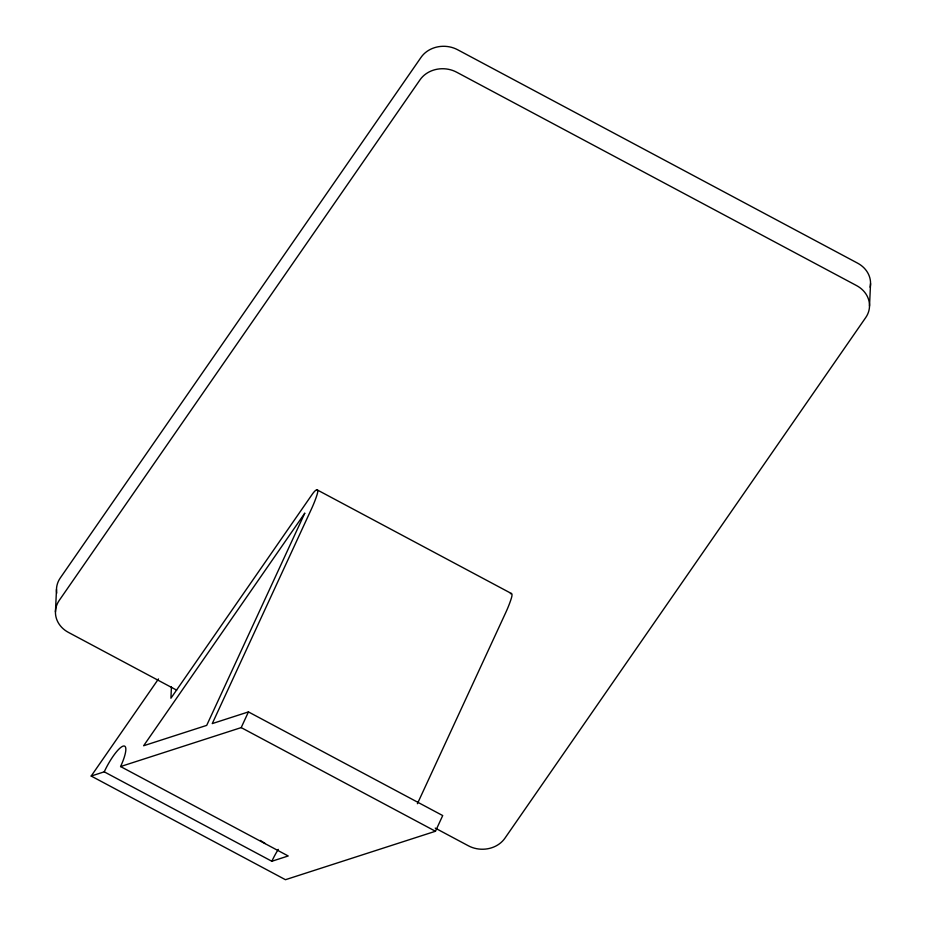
<?xml version="1.0" encoding="UTF-8"?>
<svg xmlns="http://www.w3.org/2000/svg" width="926" height="926" viewBox="0 0 926 926"><rect width="100%" height="100%" fill="white"/><g stroke="black" fill="none" stroke-linecap="round" stroke-linejoin="round"><path stroke-width="1.39" d="M55.456 611.924L56.486 589.492M171.437 686.907L170.916 698.227L312.293 494.218A11.1 2.616 -61.9 0 1 317.143 494.426A39.98 9.41 -61.9 0 1 311.333 509.231L212.262 723.588L248.446 711.909L442.709 815.563L435.463 831.259L285.451 879.7L91.188 776.046L158.496 678.92M869.514 306.043L870.544 283.599M91.188 776.046L104.244 771.833A26.102 6.146 -61.9 0 1 123.077 746.136A26.102 6.146 -61.9 0 1 120.588 766.543L241.188 727.605L248.446 711.909M417.406 803.722L505.608 612.885A39.98 9.41 -61.9 0 0 511.407 598.08A11.1 2.616 -61.9 0 0 510.388 593.716M104.244 771.833L271.85 861.261L288.194 855.971L120.588 766.543M265.218 843.54L260.287 840.414M316.981 489.785L511.256 593.439M176.669 690.148L68.397 632.377A26.657 23.219 2.6 0 1 59.241 600.407L420.057 79.763A26.657 23.219 2.6 0 1 456.611 72.182L856.573 285.59A26.657 23.219 2.6 0 1 865.729 317.56L504.925 838.204A26.657 23.219 2.6 0 1 468.359 845.785L435.243 828.11M241.188 727.605L435.463 831.259M271.85 861.261A26.102 6.146 -61.9 0 1 278.275 849.373M870.151 287.234A26.657 23.219 2.6 0 0 857.603 263.158L457.641 49.749A26.657 23.219 2.6 0 0 421.075 57.319L60.271 577.974A26.657 23.219 2.6 0 0 56.741 593.138M304.735 513.27L206.695 725.382L143.623 745.754L304.735 513.27"/></g></svg>
